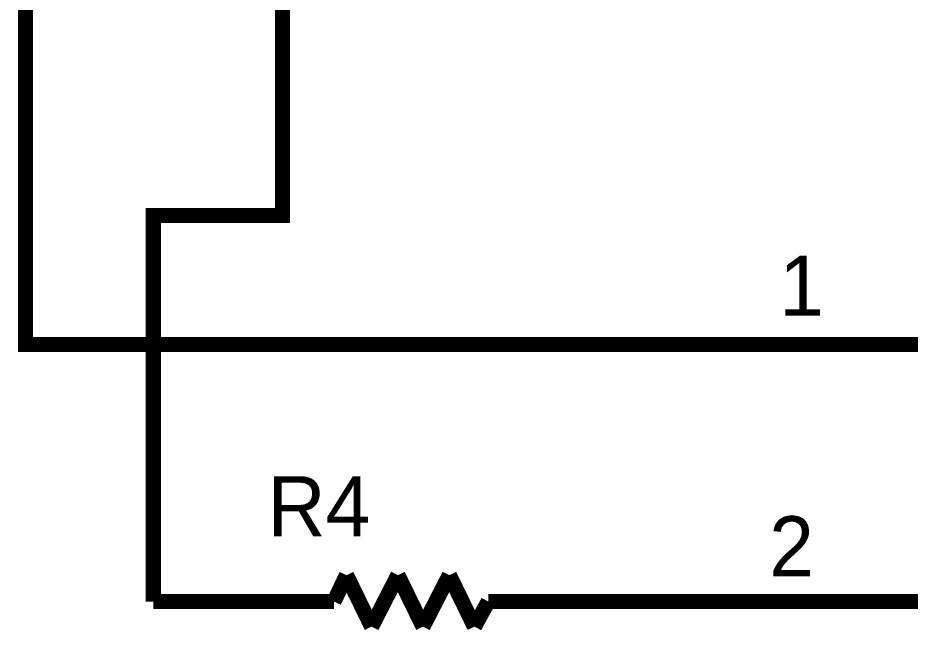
# Model space of a CAD drawing. Header units: inches. Extents: x 0 to 569, y 0 to 432.
# Drawn here: x 78.61 to 96.25, y 17.11 to 29.31 of the extents above; entities that cross this region are included whole.
import ezdxf

# ---------------------------------------------------------------- set-up
doc = ezdxf.new("R2010")
doc.units = ezdxf.units.IN
doc.layers.add('Sheet', color=255, linetype='Continuous')

msp = doc.modelspace()

# ---------------------------------------------------------------- linework, layer by layer
at = {"layer": 'Sheet'}
for points in [[(91.455, 22.845, 0.3, 0.3, 0), (78.755, 22.845, 0.3, 0.3, 0), (78.755, 33.015, 0.3, 0.3, 0)], [(81.285, 17.76, 0.3, 0.3, 0), (81.285, 25.4, 0.3, 0.3, 0), (83.84, 25.4, 0.3, 0.3, 0), (83.84, 33.015, 0.3, 0.3, 0)], [(96.54, 22.845, 0.3, 0.3, 0), (91.455, 22.845, 0.3, 0.3, 0)], [(85.105, 18.281, 0.3, 0.3, 0), (84.857, 17.76, 0.3, 0.3, 0)], [(85.601, 17.264, 0.3, 0.3, 0), (85.105, 18.281, 0.3, 0.3, 0)], [(86.122, 18.281, 0.3, 0.3, 0), (85.601, 17.264, 0.3, 0.3, 0)], [(86.618, 17.264, 0.3, 0.3, 0), (86.122, 18.281, 0.3, 0.3, 0)], [(87.139, 18.281, 0.3, 0.3, 0), (86.618, 17.264, 0.3, 0.3, 0)], [(87.635, 17.264, 0.3, 0.3, 0), (87.139, 18.281, 0.3, 0.3, 0)], [(83.84, 17.76, 0.3, 0.3, 0), (81.285, 17.76, 0.3, 0.3, 0)], [(84.857, 17.76, 0.3, 0.3, 0), (83.84, 17.76, 0.3, 0.3, 0)], [(87.908, 17.76, 0.3, 0.3, 0), (87.635, 17.264, 0.3, 0.3, 0)], [(88.9, 17.76, 0.3, 0.3, 0), (87.908, 17.76, 0.3, 0.3, 0)], [(88.9, 17.76, 0.3, 0.3, 0), (91.455, 17.76, 0.3, 0.3, 0)], [(96.54, 17.76, 0.3, 0.3, 0), (91.455, 17.76, 0.3, 0.3, 0)]]:
    msp.add_lwpolyline(points, format="xyseb", dxfattribs=at)

# ---------------------------------------------------------------- texts
for s, height, p in [('1', 1.191, (93.662, 23.416)), ('R4', 1.1906, (83.542, 19.05)), ('2', 1.191, (93.464, 18.256))]:
    msp.add_text(s, height=height, dxfattribs=at).set_placement(p)

doc.saveas('drawing.dxf')
